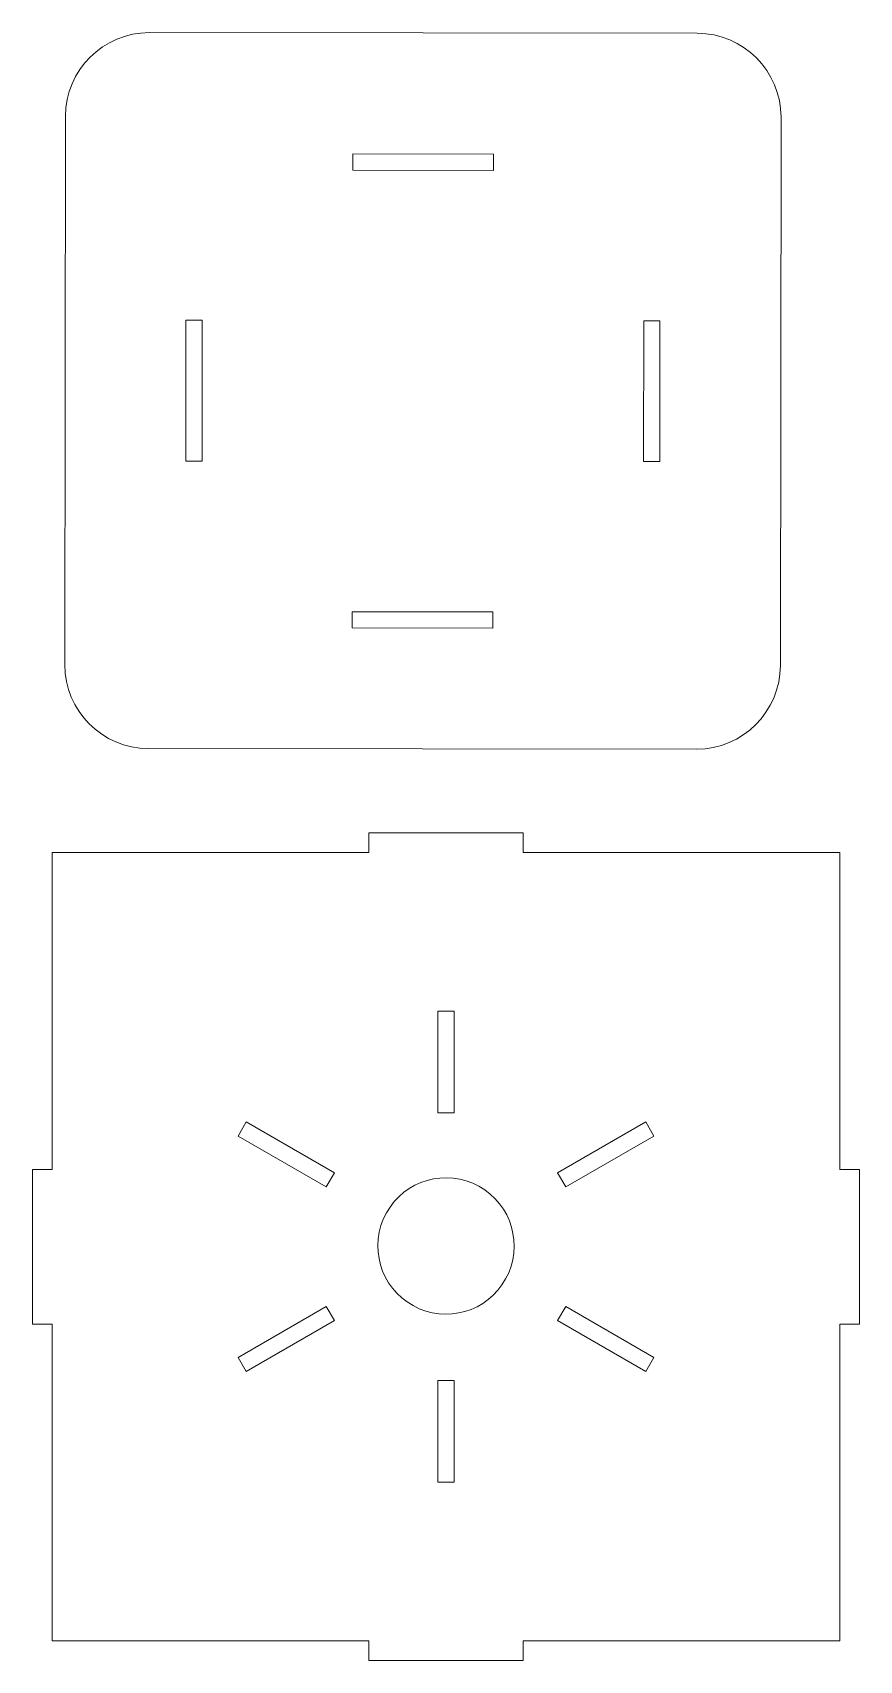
# Model space of a CAD drawing. Header units: millimetres. Extents: x -872 to 869, y -2161 to 2179.
# Drawn here: x 269.9 to 391.1, y -2139.9 to -1901.6 of the extents above; entities that cross this region are included whole.
import ezdxf

# ---------------------------------------------------------------- set-up
doc = ezdxf.new("R2010")
doc.units = ezdxf.units.MM
doc.header["$MEASUREMENT"] = 0
doc.layers.add('Layer 1', color=7, linetype='Continuous')

msp = doc.modelspace()

# ---------------------------------------------------------------- linework, layer by layer
at = {"layer": 'Layer 1', "color": 250, "lineweight": 20}
for points, knots in [([(287.0402, -1901.6267), (287.0402, -1901.6267), (367.3091, -1901.7203), (367.3091, -1901.7203), (367.3091, -1901.7203), (374.065, -1901.7282), (379.5863, -1907.2623), (379.5784, -1914.0183), (379.5784, -1914.0183), (379.5784, -1914.0183), (379.4847, -1994.2542), (379.4847, -1994.2542), (379.4847, -1994.2542), (379.4769, -2001.0102), (373.9429, -2006.5315), (367.1868, -2006.5235), (367.1868, -2006.5235), (367.1868, -2006.5235), (286.9179, -2006.43), (286.9179, -2006.43), (286.9179, -2006.43), (280.162, -2006.422), (274.6407, -2000.8879), (274.6485, -1994.1319), (274.6485, -1994.1319), (274.6485, -1994.1319), (274.7422, -1913.896), (274.7422, -1913.896), (274.7422, -1913.896), (274.7501, -1907.14), (280.2841, -1901.6188), (287.0402, -1901.6267)], [0, 0, 0, 0, 0.11111111, 0.11111111, 0.11111111, 0.11111111, 0.22222222, 0.22222222, 0.22222222, 0.22222222, 0.33333333, 0.33333333, 0.33333333, 0.33333333, 0.44444444, 0.44444444, 0.44444444, 0.44444444, 0.55555556, 0.55555556, 0.55555556, 0.55555556, 0.66666667, 0.66666667, 0.66666667, 0.66666667, 0.77777778, 0.77777778, 0.77777778, 0.77777778, 1, 1, 1, 1]), ([(316.8543, -1919.3874), (316.8543, -1919.3874), (337.4578, -1919.4042), (337.4578, -1919.4042), (337.4578, -1919.4042), (337.4578, -1919.4042), (337.4537, -1921.7874), (337.4537, -1921.7874), (337.4537, -1921.7874), (337.4537, -1921.7874), (316.8503, -1921.7708), (316.8503, -1921.7708), (316.8503, -1921.7708), (316.8503, -1921.7708), (316.8543, -1919.3874), (316.8543, -1919.3874)], [0, 0, 0, 0, 0.2, 0.2, 0.2, 0.2, 0.4, 0.4, 0.4, 0.4, 0.6, 0.6, 0.6, 0.6, 1, 1, 1, 1]), ([(292.382, -1964.3356), (292.382, -1964.3356), (292.3986, -1943.732), (292.3986, -1943.732), (292.3986, -1943.732), (292.3986, -1943.732), (294.782, -1943.736), (294.782, -1943.736), (294.782, -1943.736), (294.782, -1943.736), (294.7652, -1964.3396), (294.7652, -1964.3396), (294.7652, -1964.3396), (294.7652, -1964.3396), (292.382, -1964.3356), (292.382, -1964.3356)], [0, 0, 0, 0, 0.2, 0.2, 0.2, 0.2, 0.4, 0.4, 0.4, 0.4, 0.6, 0.6, 0.6, 0.6, 1, 1, 1, 1]), ([(359.445, -1964.4135), (359.445, -1964.4135), (359.4618, -1943.8101), (359.4618, -1943.8101), (359.4618, -1943.8101), (359.4618, -1943.8101), (361.845, -1943.814), (361.845, -1943.814), (361.845, -1943.814), (361.845, -1943.814), (361.8281, -1964.4176), (361.8281, -1964.4176), (361.8281, -1964.4176), (361.8281, -1964.4176), (359.445, -1964.4135), (359.445, -1964.4135)], [0, 0, 0, 0, 0.2, 0.2, 0.2, 0.2, 0.4, 0.4, 0.4, 0.4, 0.6, 0.6, 0.6, 0.6, 1, 1, 1, 1]), ([(316.7744, -1986.3901), (316.7744, -1986.3901), (337.378, -1986.4069), (337.378, -1986.4069), (337.378, -1986.4069), (337.378, -1986.4069), (337.374, -1988.7901), (337.374, -1988.7901), (337.374, -1988.7901), (337.374, -1988.7901), (316.7704, -1988.7733), (316.7704, -1988.7733), (316.7704, -1988.7733), (316.7704, -1988.7733), (316.7744, -1986.3901), (316.7744, -1986.3901)], [0, 0, 0, 0, 0.2, 0.2, 0.2, 0.2, 0.4, 0.4, 0.4, 0.4, 0.6, 0.6, 0.6, 0.6, 1, 1, 1, 1])]:
    msp.add_open_spline(points, degree=3, knots=knots, dxfattribs=at)
at = {"layer": 'Layer 1', "color": 250, "lineweight": 18}
for points, knots in [([(272.8089, -2021.6455), (272.8089, -2021.6455), (319.1799, -2021.6455), (319.1799, -2021.6455), (319.1799, -2021.6455), (319.1799, -2021.6455), (319.1799, -2019.6709), (319.1799, -2019.6709), (319.1799, -2019.6709), (319.1799, -2019.6709), (319.1799, -2018.7699), (319.1799, -2018.7699), (319.1799, -2018.7699), (319.1799, -2018.7699), (341.817, -2018.7699), (341.817, -2018.7699), (341.817, -2018.7699), (341.817, -2018.7699), (341.817, -2019.6709), (341.817, -2019.6709), (341.817, -2019.6709), (341.817, -2019.6709), (341.817, -2021.6455), (341.817, -2021.6455), (341.817, -2021.6455), (341.817, -2021.6455), (388.1879, -2021.6455), (388.1879, -2021.6455), (388.1879, -2021.6455), (388.1879, -2021.6455), (388.1879, -2068.0155), (388.1879, -2068.0155), (388.1879, -2068.0155), (388.1879, -2068.0155), (391.0627, -2068.0155), (391.0627, -2068.0155), (391.0627, -2068.0155), (391.0627, -2068.0155), (391.0627, -2090.6526), (391.0627, -2090.6526), (391.0627, -2090.6526), (391.0627, -2090.6526), (388.1879, -2090.6526), (388.1879, -2090.6526), (388.1879, -2090.6526), (388.1879, -2090.6526), (388.1879, -2137.0245), (388.1879, -2137.0245), (388.1879, -2137.0245), (388.1879, -2137.0245), (341.817, -2137.0245), (341.817, -2137.0245), (341.817, -2137.0245), (341.817, -2137.0245), (341.817, -2139.8984), (341.817, -2139.8984), (341.817, -2139.8984), (341.817, -2139.8984), (319.1799, -2139.8984), (319.1799, -2139.8984), (319.1799, -2139.8984), (319.1799, -2139.8984), (319.1799, -2137.0245), (319.1799, -2137.0245), (319.1799, -2137.0245), (319.1799, -2137.0245), (272.8089, -2137.0245), (272.8089, -2137.0245), (272.8089, -2137.0245), (272.8089, -2137.0245), (272.8089, -2090.6526), (272.8089, -2090.6526), (272.8089, -2090.6526), (272.8089, -2090.6526), (269.9342, -2090.6526), (269.9342, -2090.6526), (269.9342, -2090.6526), (269.9342, -2090.6526), (269.9342, -2068.0155), (269.9342, -2068.0155), (269.9342, -2068.0155), (269.9342, -2068.0155), (272.8089, -2068.0155), (272.8089, -2068.0155), (272.8089, -2068.0155), (272.8089, -2068.0155), (272.8089, -2021.6455), (272.8089, -2021.6455)], [0, 0, 0, 0, 0.04347826, 0.04347826, 0.04347826, 0.04347826, 0.08695652, 0.08695652, 0.08695652, 0.08695652, 0.13043478, 0.13043478, 0.13043478, 0.13043478, 0.17391304, 0.17391304, 0.17391304, 0.17391304, 0.2173913, 0.2173913, 0.2173913, 0.2173913, 0.26086957, 0.26086957, 0.26086957, 0.26086957, 0.30434783, 0.30434783, 0.30434783, 0.30434783, 0.34782609, 0.34782609, 0.34782609, 0.34782609, 0.39130435, 0.39130435, 0.39130435, 0.39130435, 0.43478261, 0.43478261, 0.43478261, 0.43478261, 0.47826087, 0.47826087, 0.47826087, 0.47826087, 0.52173913, 0.52173913, 0.52173913, 0.52173913, 0.56521739, 0.56521739, 0.56521739, 0.56521739, 0.60869565, 0.60869565, 0.60869565, 0.60869565, 0.65217391, 0.65217391, 0.65217391, 0.65217391, 0.69565217, 0.69565217, 0.69565217, 0.69565217, 0.73913043, 0.73913043, 0.73913043, 0.73913043, 0.7826087, 0.7826087, 0.7826087, 0.7826087, 0.82608696, 0.82608696, 0.82608696, 0.82608696, 0.86956522, 0.86956522, 0.86956522, 0.86956522, 0.91304348, 0.91304348, 0.91304348, 0.91304348, 1, 1, 1, 1]), ([(331.6948, -2044.8629), (331.6948, -2044.8629), (329.3019, -2044.8629), (329.3019, -2044.8629), (329.3019, -2044.8629), (329.3019, -2044.8629), (329.3019, -2059.7656), (329.3019, -2059.7656), (329.3019, -2059.7656), (329.3019, -2059.7656), (331.6948, -2059.7656), (331.6948, -2059.7656), (331.6948, -2059.7656), (331.6948, -2059.7656), (331.6948, -2044.8629), (331.6948, -2044.8629)], [0, 0, 0, 0, 0.2, 0.2, 0.2, 0.2, 0.4, 0.4, 0.4, 0.4, 0.6, 0.6, 0.6, 0.6, 1, 1, 1, 1]), ([(312.9523, -2070.5865), (312.9523, -2070.5865), (314.1487, -2068.5142), (314.1487, -2068.5142), (314.1487, -2068.5142), (314.1487, -2068.5142), (301.2428, -2061.0629), (301.2428, -2061.0629), (301.2428, -2061.0629), (301.2428, -2061.0629), (300.0463, -2063.1352), (300.0463, -2063.1352), (300.0463, -2063.1352), (300.0463, -2063.1352), (312.9523, -2070.5865), (312.9523, -2070.5865)], [0, 0, 0, 0, 0.2, 0.2, 0.2, 0.2, 0.4, 0.4, 0.4, 0.4, 0.6, 0.6, 0.6, 0.6, 1, 1, 1, 1]), ([(360.9504, -2063.1352), (360.9504, -2063.1352), (359.7538, -2061.0629), (359.7538, -2061.0629), (359.7538, -2061.0629), (359.7538, -2061.0629), (346.8479, -2068.5142), (346.8479, -2068.5142), (346.8479, -2068.5142), (346.8479, -2068.5142), (348.0443, -2070.5865), (348.0443, -2070.5865), (348.0443, -2070.5865), (348.0443, -2070.5865), (360.9504, -2063.1352), (360.9504, -2063.1352)], [0, 0, 0, 0, 0.2, 0.2, 0.2, 0.2, 0.4, 0.4, 0.4, 0.4, 0.6, 0.6, 0.6, 0.6, 1, 1, 1, 1]), ([(335.3277, -2070.4927), (330.5032, -2067.8255), (324.4305, -2069.574), (321.7632, -2074.3984), (321.7632, -2074.3984), (319.0963, -2079.2225), (320.8447, -2085.2953), (325.6688, -2087.9622), (325.6688, -2087.9622), (330.4933, -2090.6297), (336.5659, -2088.881), (339.2331, -2084.0567), (339.2331, -2084.0567), (341.9005, -2079.2327), (340.1516, -2073.1595), (335.3277, -2070.4927)], [0, 0, 0, 0, 0.2, 0.2, 0.2, 0.2, 0.4, 0.4, 0.4, 0.4, 0.6, 0.6, 0.6, 0.6, 1, 1, 1, 1]), ([(314.1487, -2090.1559), (314.1487, -2090.1559), (312.9523, -2088.0838), (312.9523, -2088.0838), (312.9523, -2088.0838), (312.9523, -2088.0838), (300.0463, -2095.535), (300.0463, -2095.535), (300.0463, -2095.535), (300.0463, -2095.535), (301.2428, -2097.6072), (301.2428, -2097.6072), (301.2428, -2097.6072), (301.2428, -2097.6072), (314.1487, -2090.1559), (314.1487, -2090.1559)], [0, 0, 0, 0, 0.2, 0.2, 0.2, 0.2, 0.4, 0.4, 0.4, 0.4, 0.6, 0.6, 0.6, 0.6, 1, 1, 1, 1]), ([(359.7538, -2097.6072), (359.7538, -2097.6072), (360.9504, -2095.535), (360.9504, -2095.535), (360.9504, -2095.535), (360.9504, -2095.535), (348.0443, -2088.0838), (348.0443, -2088.0838), (348.0443, -2088.0838), (348.0443, -2088.0838), (346.8479, -2090.1559), (346.8479, -2090.1559), (346.8479, -2090.1559), (346.8479, -2090.1559), (359.7538, -2097.6072), (359.7538, -2097.6072)], [0, 0, 0, 0, 0.2, 0.2, 0.2, 0.2, 0.4, 0.4, 0.4, 0.4, 0.6, 0.6, 0.6, 0.6, 1, 1, 1, 1]), ([(331.6948, -2098.9044), (331.6948, -2098.9044), (329.3019, -2098.9044), (329.3019, -2098.9044), (329.3019, -2098.9044), (329.3019, -2098.9044), (329.3019, -2113.8072), (329.3019, -2113.8072), (329.3019, -2113.8072), (329.3019, -2113.8072), (331.6948, -2113.8072), (331.6948, -2113.8072), (331.6948, -2113.8072), (331.6948, -2113.8072), (331.6948, -2098.9044), (331.6948, -2098.9044)], [0, 0, 0, 0, 0.2, 0.2, 0.2, 0.2, 0.4, 0.4, 0.4, 0.4, 0.6, 0.6, 0.6, 0.6, 1, 1, 1, 1])]:
    msp.add_open_spline(points, degree=3, knots=knots, dxfattribs=at)

doc.saveas('drawing.dxf')
